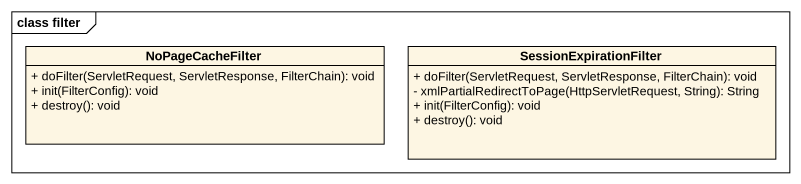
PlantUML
@startuml
mainframe class filter
hide circle
hide empty members
skinparam classAttributeIconSize 0
class NoPageCacheFilter {
  + doFilter(ServletRequest, ServletResponse, FilterChain): void
  + init(FilterConfig): void
  + destroy(): void
}
class SessionExpirationFilter {
  + doFilter(ServletRequest, ServletResponse, FilterChain): void
  - xmlPartialRedirectToPage(HttpServletRequest, String): String
  + init(FilterConfig): void
  + destroy(): void
}
@enduml
